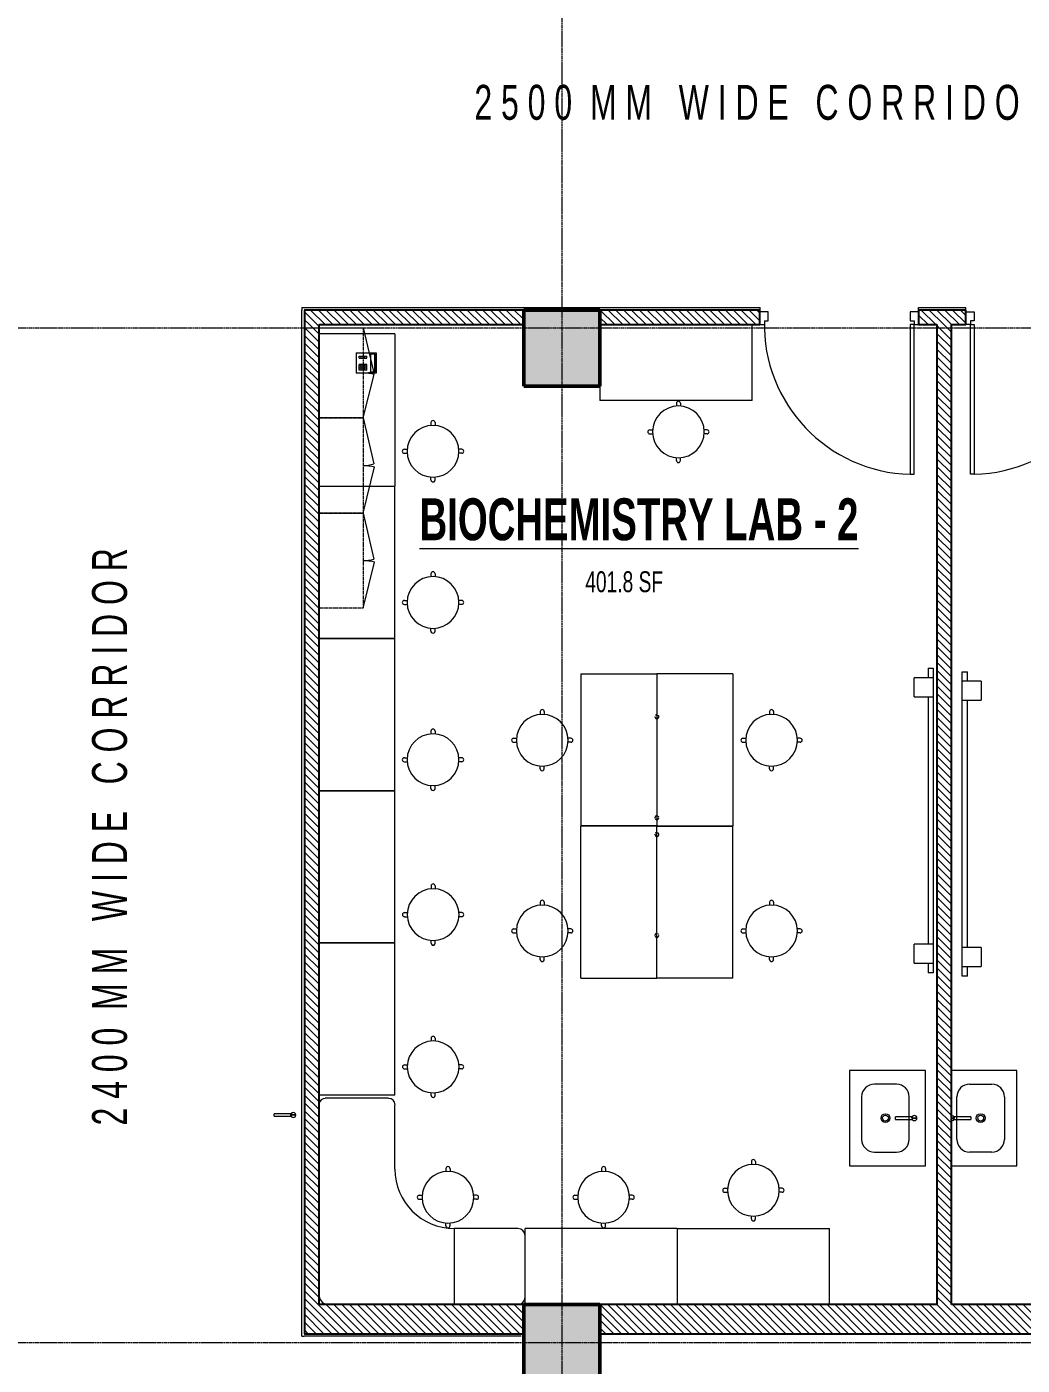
# Model space of a CAD drawing. Header units: millimetres. Extents: x -25222 to 91371, y -63339 to 20835.
# Drawn here: x 73517 to 81365, y -41567 to -31015 of the extents above; entities that cross this region are included whole.
import ezdxf

# ---------------------------------------------------------------- set-up
doc = ezdxf.new("R2010")
doc.units = ezdxf.units.MM
for name, pattern in [('Dash', [6.35, 3.175, -3.175]), ('Dash_2_', [6.35, 3.175, -3.175]), ('Grid Line', [22.225, 12.7, -3.175, 3.175, -3.175]), ('Steelcase Hidden Lines', [3, 2, -1])]:
    doc.linetypes.add(name, pattern=pattern)
for name, color, linetype, lineweight in [('A-AREA-IDEN', 2, 'Continuous', 9), ('A-DETL-GENF', 92, 'Continuous', 5), ('A-DOOR', 31, 'Continuous', 5), ('A-DOOR-FRAM', 31, 'Continuous', 5), ('A-WALL', 113, 'Continuous', 5), ('A-WALL-PATT', 111, 'Continuous', 25), ('E-COMM', 2, 'Continuous', 5), ('E-DATA', 2, 'Continuous', 5), ('G-ANNO-TEXT', 231, 'Continuous', 9), ('I-FURN', 30, 'Continuous', 5), ('P-SANR-FIXT', 6, 'Continuous', 5), ('Q-CASE', 31, 'Continuous', 5), ('Q-CASE-HDLN', 31, 'Dash_2_', 5), ('S-COLS', 52, 'Continuous', 5), ('S-GRID', 1, 'Continuous', 9)]:
    doc.layers.add(name, color=color, linetype=linetype, lineweight=lineweight)
doc.styles.add('Swis721 Cn BT_3', font='swissc.ttf', dxfattribs={"width": 0.8, "height": 165})
doc.styles.add('Swis721 Cn BT_4', font='swissc.ttf', dxfattribs={"width": 0.8, "height": 275})
doc.styles.add('Swis721 Cn BT_B', font='swisscb.ttf', dxfattribs={"width": 0.8, "height": 330})
pattern_1 = [(315, (14219.89, -54691.457), (30.869454, 30.869454), [])]

# ---------------------------------------------------------------- blocks, each defined once
blk = doc.blocks.new('Lab_Stool_981 - Lab_Stool_981-398102-4_ FOURTH FLOOR - GA PLAN')
at = {"layer": 'I-FURN', "color": 53, "lineweight": 9}
for p, q in [((-16, 226), (-16, 203)), ((16, 226), (16, 203)), ((-226, 16), (-203, 16)), ((226, 16), (203, 16)), ((-226, -16), (-203, -16)), ((226, -16), (203, -16)), ((-16, -226), (-16, -203)), ((16, -226), (16, -203))]:
    blk.add_line(p, q, dxfattribs=at)
for centre, radius, start, end in [((0, 226), 15.9, 0, 180), ((0, 0), 204, 0, 180), ((-226, 0), 15.9, 90, 270), ((226, 0), 15.9, 270, 90), ((0, 0), 204, 180, 0), ((0, -226), 15.9, 180, 360)]:
    blk.add_arc(centre, radius, start, end, dxfattribs=at)
blk = doc.blocks.new('TAPWARE_boiling-chilled_water_unit1 - HYTP-029-447482-4_ FOURTH FLOOR - GA PLAN')
at = {"layer": 'P-SANR-FIXT', "color": 53, "lineweight": 9}
for p, q in [((-10, -350), (10, -350)), ((0, -480), (0, -520)), ((0, -520), (0, -480))]:
    blk.add_line(p, q, dxfattribs=at)
for start, end in [(90, 270), (270, 90)]:
    blk.add_arc((0, -500), 20, start, end, dxfattribs=at)
for points in [[(-10, -350), (-10, -362), (-10, -385), (-10, -419), (-10, -453), (-10, -473), (-10, -483)], [(10, -483), (10, -473), (10, -453), (10, -419), (10, -385), (10, -362), (10, -350)], [(-10, -483), (-9, -482), (-8, -481), (-6, -481)], [(-4, -480), (-4, -480), (-3, -480), (-2, -480)], [(2, -480), (3, -480), (3, -480), (4, -480)], [(6, -481), (8, -481), (9, -482), (10, -483)]]:
    blk.add_open_spline(points, degree=3, dxfattribs=at)
blk = doc.blocks.new('Lab_Stool_981 - Lab_Stool_981-395555-4_ FOURTH FLOOR - GA PLAN')
at = {"layer": 'I-FURN', "color": 53, "lineweight": 9}
for p, q in [((-16, 226), (-16, 203)), ((16, 226), (16, 203)), ((-226, 16), (-203, 16)), ((226, 16), (203, 16)), ((-226, -16), (-203, -16)), ((226, -16), (203, -16)), ((-16, -226), (-16, -203)), ((16, -226), (16, -203))]:
    blk.add_line(p, q, dxfattribs=at)
for centre, radius, start, end in [((0, 226), 15.9, 0, 180), ((0, 0), 204, 360, 180), ((-226, 0), 15.9, 90, 270), ((0, 0), 204, 180, 360), ((226, 0), 15.9, 270, 90), ((0, -226), 15.9, 180, 360)]:
    blk.add_arc(centre, radius, start, end, dxfattribs=at)
blk = doc.blocks.new('BETACRYL BB R 5337 - 0-100 Classic White-1237994-4_ FOURTH FLOOR - GA PLAN')
at = {"layer": 'A-DETL-GENF', "color": 53, "lineweight": 9}
for p, q in [((167.5, 187.5), (-167.5, 187.5)), ((-267.5, 87.5), (-267.5, -87.5)), ((267.5, -87.5), (267.5, 87.5)), ((-167.5, -187.5), (167.5, -187.5))]:
    blk.add_line(p, q, dxfattribs=at)
for radius in [35, 23]:
    blk.add_circle((0, 0), radius, dxfattribs=at)
for centre, start, end in [((-167.5, 87.5), 90, 180), ((167.5, 87.5), 0, 90), ((-167.5, -87.5), 180, 270), ((167.5, -87.5), 270, 0)]:
    blk.add_arc(centre, 100, start, end, dxfattribs=at)
blk = doc.blocks.new('Steelcase Details - Worksurface - Airtouch - Universal System - Rectangular - 1200_600-1183984-4_ FOURTH FLOOR - GA PLAN')
at = {"layer": 'I-FURN', "color": 53, "lineweight": 9}
for p, q in [((25, -647), (25, -48)), ((1225, -48), (1225, -647)), ((25, -647), (1225, -647))]:
    blk.add_line(p, q, dxfattribs=at)
blk = doc.blocks.new('Steelcase Details - Worksurface - Airtouch - Universal System - Rectangular - 1200_600-1290546-4_ FOURTH FLOOR - GA PLAN')
at = {"layer": 'I-FURN', "color": 53, "lineweight": 9}
for p, q in [((25, 647), (1225, 647)), ((25, 647), (25, 48)), ((1225, 48), (1225, 647))]:
    blk.add_line(p, q, dxfattribs=at)
blk = doc.blocks.new('Steelcase Details - Worksurface - Airtouch - Universal System - Rectangular - 1200_600-V36-4_ FOURTH FLOOR - GA PLAN')
at = {"layer": 'I-FURN', "color": 53, "lineweight": 9}
for p, q in [((25, -647), (25, -48)), ((25, -48), (1225, -48)), ((1225, -48), (1225, -647)), ((25, -647), (1225, -647))]:
    blk.add_line(p, q, dxfattribs=at)
at = {"layer": 'I-FURN', "color": 53, "linetype": 'Steelcase Hidden Lines', "lineweight": 9}
for centre, radius, start in [((364, -48), 15.3, 0), ((1159, -48), 15.2, 360)]:
    blk.add_arc(centre, radius, start, 180, dxfattribs=at)
blk = doc.blocks.new('Steelcase Details - Worksurface - Airtouch - Universal System - Rectangular - 1200_600-V37-4_ FOURTH FLOOR - GA PLAN')
at = {"layer": 'I-FURN', "color": 53, "lineweight": 9}
for p, q in [((25, 647), (1225, 647)), ((25, 647), (25, 48)), ((1225, 48), (1225, 647)), ((25, 48), (1225, 48))]:
    blk.add_line(p, q, dxfattribs=at)
at = {"layer": 'I-FURN', "color": 53, "linetype": 'Steelcase Hidden Lines', "lineweight": 9}
for centre, radius, end in [((364, 48), 15.3, 360), ((1159, 48), 15.2, 0)]:
    blk.add_arc(centre, radius, 180, end, dxfattribs=at)
blk = doc.blocks.new('Steelcase Details - Worksurface - Airtouch - Universal System - Rectangular - 1200_600-V53-4_ FOURTH FLOOR - GA PLAN')
at = {"layer": 'I-FURN', "color": 53, "lineweight": 9}
for p, q in [((25, 647), (1225, 647)), ((25, 647), (25, 48)), ((1225, 533), (1225, 647))]:
    blk.add_line(p, q, dxfattribs=at)
blk = doc.blocks.new('TAPWARE_boiling-chilled_water_unit1 - HYTP-029-V55-4_ FOURTH FLOOR - GA PLAN')
at = {"layer": 'P-SANR-FIXT', "color": 53, "lineweight": 9}
for p, q in [((0, 503), (0, 480)), ((0, 480), (0, 503)), ((10, 350), (-10, 350))]:
    blk.add_line(p, q, dxfattribs=at)
for start, end in [(172.031, 270), (270, 7.969)]:
    blk.add_arc((0, 500), 20, start, end, dxfattribs=at)
for points in [[(-6, 481), (-8, 481), (-9, 482), (-10, 483)], [(-10, 483), (-10, 473), (-10, 453), (-10, 419), (-10, 385), (-10, 362), (-10, 350)], [(-2, 480), (-3, 480), (-3, 480), (-4, 480)], [(4, 480), (4, 480), (3, 480), (2, 480)], [(10, 483), (9, 482), (8, 481), (6, 481)], [(10, 350), (10, 362), (10, 385), (10, 419), (10, 453), (10, 473), (10, 483)]]:
    blk.add_open_spline(points, degree=3, dxfattribs=at)
blk = doc.blocks.new('BETACRYL BB R 5337 - 0-100 Classic White-V22-4_ FOURTH FLOOR - GA PLAN')
at = {"layer": 'A-DETL-GENF', "color": 53, "lineweight": 9}
for p, q in [((-167.5, 187.5), (167.5, 187.5)), ((-267.5, -87.5), (-267.5, 87.5)), ((267.5, 87.5), (267.5, -87.5)), ((167.5, -187.5), (-167.5, -187.5))]:
    blk.add_line(p, q, dxfattribs=at)
for radius in [35, 23]:
    blk.add_circle((0, 0), radius, dxfattribs=at)
for centre, start, end in [((-167.5, 87.5), 90, 180), ((167.5, 87.5), 360, 90), ((-167.5, -87.5), 180, 270), ((167.5, -87.5), 270, 360)]:
    blk.add_arc(centre, 100, start, end, dxfattribs=at)
blk = doc.blocks.new('data_smart_board - 2400x1200-383657-4_ FOURTH FLOOR - GA PLAN')
at = {"layer": 'E-DATA', "color": 10, "lineweight": 9}
for p, q in [((58730, -35907), (58770, -35907)), ((58730, -35907), (58730, -35982)), ((58770, -35907), (58770, -35982)), ((58730, -36132), (58730, -38082)), ((58770, -36132), (58770, -38082)), ((58730, -38232), (58730, -38307)), ((58770, -38232), (58770, -38307)), ((58770, -38307), (58730, -38307))]:
    blk.add_line(p, q, dxfattribs=at)
blk = doc.blocks.new('comm_ speaker face - 150x150x150-376691-4_ FOURTH FLOOR - GA PLAN')
at = {"layer": 'E-COMM', "color": 53, "lineweight": 9}
for p, q in [((58620, -36132), (58620, -35982)), ((58770, -35982), (58620, -35982)), ((58770, -35982), (58770, -36132)), ((58620, -36132), (58770, -36132))]:
    blk.add_line(p, q, dxfattribs=at)
blk = doc.blocks.new('Steelcase Details - Worksurface - Airtouch - Universal System - Rectangular - 1200_600-V66-4_ FOURTH FLOOR - GA PLAN')
at = {"layer": 'I-FURN', "color": 53, "lineweight": 9}
for p, q in [((25, -647), (25, -50)), ((1225, -50), (1225, -647)), ((25, -647), (1225, -647))]:
    blk.add_line(p, q, dxfattribs=at)
blk = doc.blocks.new('CUPBOARD_wall_mount_double_door_adj_shelves - FIJO-146 _waterproof_-3240684-4_ FOURTH FLOOR - GA PLAN')
at = {"layer": 'Q-CASE', "color": 53, "lineweight": 9}
for p, q in [((-310, -350), (33, -437)), ((400, -350), (57, -431))]:
    blk.add_line(p, q, dxfattribs=at)
for centre, radius, start, end in [((-312, -350), 355, 345.9033, 0), ((401, -336), 357, 182.3129, 195.5303)]:
    blk.add_arc(centre, radius, start, end, dxfattribs=at)
at = {"layer": 'Q-CASE-HDLN', "color": 53, "linetype": 'Dash', "lineweight": 9}
for p, q in [((-310, -350), (-310, 0)), ((-310, 0), (400, 0)), ((400, 0), (400, -350)), ((400, -350), (-310, -350))]:
    blk.add_line(p, q, dxfattribs=at)
blk = doc.blocks.new('CUPBOARD_wall_mount_double_door_adj_shelves - FIJO-146 _waterproof_-3240685-4_ FOURTH FLOOR - GA PLAN')
at = {"layer": 'Q-CASE', "color": 53, "lineweight": 9}
for p, q in [((-330, -350), (33, -439)), ((420, -350), (57, -434))]:
    blk.add_line(p, q, dxfattribs=at)
for centre, radius, start, end in [((-332, -350), 375, 346.2858, 0), ((421, -335), 377, 182.2245, 195.1068)]:
    blk.add_arc(centre, radius, start, end, dxfattribs=at)
at = {"layer": 'Q-CASE-HDLN', "color": 53, "linetype": 'Dash', "lineweight": 9}
for p, q in [((-330, -350), (-330, 0)), ((-330, 0), (420, 0)), ((420, 0), (420, -350)), ((420, -350), (-330, -350))]:
    blk.add_line(p, q, dxfattribs=at)
blk = doc.blocks.new('TELEPHONE_handset2 - ITNE-049-373772-4_ FOURTH FLOOR - GA PLAN')
at = {"layer": 'E-COMM', "color": 53, "lineweight": 9}
for p, q in [((-80, -80), (-80, 80)), ((80, 80), (-80, 80)), ((-55, 55), (-10, 55)), ((-55, -5), (-55, 55)), ((-55, 40), (-10, 40)), ((-55, 25), (-10, 25)), ((-55, 10), (-10, 10)), ((-40, -5), (-40, 55)), ((-25, -5), (-25, 55)), ((-10, -5), (-10, 55)), ((40, 55), (55, 55)), ((40, 55), (40, -5)), ((40, 40), (55, 40)), ((40, 25), (55, 25)), ((40, 10), (55, 10)), ((55, 55), (55, -5)), ((80, 80), (80, -80)), ((80, -80), (-80, -80)), ((-70, -33), (-70, -68)), ((70, -33), (-70, -33)), ((-70, -68), (70, -68)), ((-70, -68), (-70, -70)), ((70, -70), (-70, -70)), ((-55, -5), (-10, -5)), ((40, -5), (55, -5)), ((70, -68), (70, -33)), ((70, -68), (70, -70))]:
    blk.add_line(p, q, dxfattribs=at)
blk = doc.blocks.new('Steelcase Details - Worksurface - Series 5 - 90 Degree Equal - 23__ D x 64__ W-V67-4_ FOURTH FLOOR - GA PLAN')
at = {"layer": 'I-FURN', "color": 53, "lineweight": 9}
for p, q in [((2087, -967), (2087, -468)), ((1528, -1017), (2036, -1017)), ((1062, -1484), (462, -1484)), ((1062, -1986), (1062, -1484))]:
    blk.add_line(p, q, dxfattribs=at)
for centre, radius, start, end in [((538, -494), 76.2, 97.7581, 180), ((2036, -468), 50.8, 0, 81.1841), ((1528, -1484), 467, 90, 180), ((2036, -967), 50.8, 270, 360), ((519, -1986), 57.2, 180, 270), ((1004, -1986), 57.1, 270, 0)]:
    blk.add_arc(centre, radius, start, end, dxfattribs=at)
blk = doc.blocks.new('Steelcase Details - Worksurface - Airtouch - Universal System - Rectangular - 1200_600-V68-4_ FOURTH FLOOR - GA PLAN')
at = {"layer": 'I-FURN', "color": 53, "lineweight": 9}
for p, q in [((25, 647), (1225, 647)), ((25, 647), (25, 50)), ((1225, 50), (1225, 647))]:
    blk.add_line(p, q, dxfattribs=at)
blk = doc.blocks.new('MM-HOSPITAL A_B BLOCK 2022_05_19_Interiors_rvt-1-4_ FOURTH FLOOR - GA PLAN')
at = {"layer": 'A-WALL', "color": 10, "lineweight": 9}
for p, q in [((75685, -33229), (79298, -33229)), ((75685, -33229), (75685, -33249)), ((79298, -33249), (79298, -33229)), ((80548, -33229), (80921, -33229)), ((80548, -33249), (80548, -33229)), ((80921, -33249), (80921, -33229)), ((75685, -41339), (75685, -33249)), ((75707, -33249), (75705, -33249)), ((75705, -33249), (75705, -41319)), ((75685, -41339), (75705, -41339)), ((75705, -41319), (75707, -41319)), ((77415, -41339), (75705, -41339))]:
    blk.add_line(p, q, dxfattribs=at)
at = {"layer": 'I-FURN', "color": 53, "lineweight": 9}
for p, q in [((80603, -39244), (80003, -39244)), ((80003, -39244), (80003, -39994)), ((80603, -39994), (80603, -39244)), ((81323, -39244), (80807, -39244)), ((81323, -39994), (81323, -39244)), ((80003, -39994), (80603, -39994)), ((80807, -39994), (81323, -39994))]:
    blk.add_line(p, q, dxfattribs=at)
at = {"color": 53, "lineweight": 9}
for name, p, rotation in [('CUPBOARD_wall_mount_double_door_adj_shelves - FIJO-146 _waterproof_-3240684-4_ FOURTH FLOOR - GA PLAN', (75820, -33789), 89.99999999999947), ('Steelcase Details - Worksurface - Airtouch - Universal System - Rectangular - 1200_600-V68-4_ FOURTH FLOOR - GA PLAN', (75772, -33412), 269.9999999999996), ('Steelcase Details - Worksurface - Airtouch - Universal System - Rectangular - 1200_600-V53-4_ FOURTH FLOOR - GA PLAN', (79261, -33316), 180), ('TELEPHONE_handset2 - ITNE-049-373772-4_ FOURTH FLOOR - GA PLAN', (76193, -33667), 89.99999999999957), ('Lab_Stool_981 - Lab_Stool_981-395555-4_ FOURTH FLOOR - GA PLAN', (78655, -34209), 89.99999999999962), ('CUPBOARD_wall_mount_double_door_adj_shelves - FIJO-146 _waterproof_-3240685-4_ FOURTH FLOOR - GA PLAN', (75820, -34519), 89.99999999999947), ('Lab_Stool_981 - Lab_Stool_981-398102-4_ FOURTH FLOOR - GA PLAN', (76720, -34362), 270.0000000000005), ('Steelcase Details - Worksurface - Airtouch - Universal System - Rectangular - 1200_600-V66-4_ FOURTH FLOOR - GA PLAN', (75772, -35863), 90.00000000000053), ('CUPBOARD_wall_mount_double_door_adj_shelves - FIJO-146 _waterproof_-3240685-4_ FOURTH FLOOR - GA PLAN', (75820, -35269), 89.99999999999947), ('Lab_Stool_981 - Lab_Stool_981-398102-4_ FOURTH FLOOR - GA PLAN', (76720, -35554), 270.0000000000005), ('Steelcase Details - Worksurface - Airtouch - Universal System - Rectangular - 1200_600-V66-4_ FOURTH FLOOR - GA PLAN', (75772, -37063), 90.00000000000053), ('Steelcase Details - Worksurface - Airtouch - Universal System - Rectangular - 1200_600-V36-4_ FOURTH FLOOR - GA PLAN', (78533, -36091), 270.0000000000005), ('Steelcase Details - Worksurface - Airtouch - Universal System - Rectangular - 1200_600-V37-4_ FOURTH FLOOR - GA PLAN', (78437, -36091), 270.0000000000003), ('data_smart_board - 2400x1200-383657-4_ FOURTH FLOOR - GA PLAN', (139663, -74407), 180), ('comm_ speaker face - 150x150x150-376691-4_ FOURTH FLOOR - GA PLAN', (139663, -72307), 180), ('Lab_Stool_981 - Lab_Stool_981-398102-4_ FOURTH FLOOR - GA PLAN', (77581, -36640), 270.0000000000005), ('Lab_Stool_981 - Lab_Stool_981-395555-4_ FOURTH FLOOR - GA PLAN', (79389, -36640), 270.0000000000005), ('Lab_Stool_981 - Lab_Stool_981-398102-4_ FOURTH FLOOR - GA PLAN', (76720, -36794), 270.0000000000005), ('Steelcase Details - Worksurface - Airtouch - Universal System - Rectangular - 1200_600-V66-4_ FOURTH FLOOR - GA PLAN', (75772, -38263), 90.00000000000053), ('Steelcase Details - Worksurface - Airtouch - Universal System - Rectangular - 1200_600-V37-4_ FOURTH FLOOR - GA PLAN', (78533, -38542), 90.00000000000037), ('Steelcase Details - Worksurface - Airtouch - Universal System - Rectangular - 1200_600-V36-4_ FOURTH FLOOR - GA PLAN', (78437, -38542), 90.00000000000053), ('Lab_Stool_981 - Lab_Stool_981-398102-4_ FOURTH FLOOR - GA PLAN', (76721, -38015), 270.0000000000005), ('Lab_Stool_981 - Lab_Stool_981-395555-4_ FOURTH FLOOR - GA PLAN', (77581, -38143), 90.00000000000053), ('Lab_Stool_981 - Lab_Stool_981-398102-4_ FOURTH FLOOR - GA PLAN', (79389, -38143), 90.00000000000053), ('Steelcase Details - Worksurface - Airtouch - Universal System - Rectangular - 1200_600-V66-4_ FOURTH FLOOR - GA PLAN', (75772, -39463), 90.00000000000053), ('comm_ speaker face - 150x150x150-376691-4_ FOURTH FLOOR - GA PLAN', (139663, -74407), 180), ('Lab_Stool_981 - Lab_Stool_981-398102-4_ FOURTH FLOOR - GA PLAN', (76721, -39215), 270.0000000000005), ('BETACRYL BB R 5337 - 0-100 Classic White-1237994-4_ FOURTH FLOOR - GA PLAN', (80287, -39619), 270.0000000000005), ('BETACRYL BB R 5337 - 0-100 Classic White-V22-4_ FOURTH FLOOR - GA PLAN', (81038, -39619), 269.9999999999994), ('Steelcase Details - Worksurface - Series 5 - 90 Degree Equal - 23__ D x 64__ W-V67-4_ FOURTH FLOOR - GA PLAN', (75403, -41550), 89.99999999999962), ('TAPWARE_boiling-chilled_water_unit1 - HYTP-029-447482-4_ FOURTH FLOOR - GA PLAN', (75118, -39594), 89.99999999999946), ('TAPWARE_boiling-chilled_water_unit1 - HYTP-029-447482-4_ FOURTH FLOOR - GA PLAN', (80015, -39619), 89.99999999999982), ('TAPWARE_boiling-chilled_water_unit1 - HYTP-029-V55-4_ FOURTH FLOOR - GA PLAN', (81310, -39619), 90.00000000000007), ('Lab_Stool_981 - Lab_Stool_981-398102-4_ FOURTH FLOOR - GA PLAN', (79246, -40188), 270.0000000000005), ('Lab_Stool_981 - Lab_Stool_981-398102-4_ FOURTH FLOOR - GA PLAN', (76838, -40243), 270.0000000000005), ('Lab_Stool_981 - Lab_Stool_981-398102-4_ FOURTH FLOOR - GA PLAN', (78065, -40243), 270.0000000000005), ('Steelcase Details - Worksurface - Airtouch - Universal System - Rectangular - 1200_600-1183984-4_ FOURTH FLOOR - GA PLAN', (78671, -41137), 180)]:
    blk.add_blockref(name, p, dxfattribs=dict(at, rotation=rotation))
for name, p in [('data_smart_board - 2400x1200-383657-4_ FOURTH FLOOR - GA PLAN', (21893, -166)), ('comm_ speaker face - 150x150x150-376691-4_ FOURTH FLOOR - GA PLAN', (21893, -166)), ('comm_ speaker face - 150x150x150-376691-4_ FOURTH FLOOR - GA PLAN', (21893, -2266)), ('Steelcase Details - Worksurface - Airtouch - Universal System - Rectangular - 1200_600-1290546-4_ FOURTH FLOOR - GA PLAN', (78620, -41137))]:
    blk.add_blockref(name, p, dxfattribs=at)
blk = doc.blocks.new('M_Concrete-Rectangular-Column - 600 x 600-V1-4_ FOURTH FLOOR - GA PLAN')
at = {"layer": 'S-COLS'}
blk.add_hatch(color=55, dxfattribs=at).paths.add_polyline_path([(300, 300), (-300, 300), (-300, -300), (300, -300)], flags=0)
at = {"layer": 'S-COLS', "color": 250, "lineweight": 50}
for p, q in [((300, 300), (-300, 300)), ((-300, 300), (-300, -300)), ((300, -300), (300, 300)), ((-300, -300), (300, -300))]:
    blk.add_line(p, q, dxfattribs=at)
blk = doc.blocks.new('DC_SglFl-W-Int - D 1_25-12383855-4_ FOURTH FLOOR - GA PLAN')
at = {"layer": 'A-DOOR'}
for p, q in [((560, -57.5), (560, -1237.5)), ((590, -57.5), (560, -57.5)), ((590, -1237.5), (590, -57.5)), ((560, -1237.5), (590, -1237.5))]:
    blk.add_line(p, q, dxfattribs=at)
blk.add_arc((590, -57.5), 1180.4, 178.54364, 268.54364, dxfattribs=at)
at = {"layer": 'A-DOOR-FRAM'}
for p, q in [((-625, 42.5), (-625, -57.5)), ((-560, 42.5), (-625, 42.5)), ((-560, -27.5), (-560, 42.5)), ((560, 42.5), (560, -27.5)), ((625, 42.5), (560, 42.5)), ((625, -57.5), (625, 42.5)), ((-625, -57.5), (-590, -57.5)), ((-590, -27.5), (-560, -27.5)), ((-590, -27.5), (-590, -57.5)), ((560, -27.5), (590, -27.5)), ((590, -27.5), (590, -57.5)), ((590, -57.5), (625, -57.5))]:
    blk.add_line(p, q, dxfattribs=at)
blk = doc.blocks.new('DC_SglFl-W-Int - D 1_25-12383854-4_ FOURTH FLOOR - GA PLAN')
at = {"layer": 'A-DOOR'}
for p, q in [((560, 57.5), (560, 1237.5)), ((560, 1237.5), (590, 1237.5)), ((590, 1237.5), (590, 57.5)), ((590, 57.5), (560, 57.5))]:
    blk.add_line(p, q, dxfattribs=at)
blk.add_arc((590, 57.5), 1180.4, 91.45636, 181.45636, dxfattribs=at)
at = {"layer": 'A-DOOR-FRAM'}
for p, q in [((-625, -42.5), (-625, 57.5)), ((-625, 57.5), (-590, 57.5)), ((-590, 27.5), (-590, 57.5)), ((-590, 27.5), (-560, 27.5)), ((-560, 27.5), (-560, -42.5)), ((560, 27.5), (590, 27.5)), ((560, -42.5), (560, 27.5)), ((590, 57.5), (625, 57.5)), ((590, 27.5), (590, 57.5)), ((625, 57.5), (625, -42.5)), ((-560, -42.5), (-625, -42.5)), ((625, -42.5), (560, -42.5))]:
    blk.add_line(p, q, dxfattribs=at)

msp = doc.modelspace()

# ---------------------------------------------------------------- hatches: boundary and pattern name
at = {"layer": 'A-WALL-PATT', "lineweight": 5}
h = msp.add_hatch(dxfattribs=at)
h.set_pattern_fill('FP_1', color=9, style=0, pattern_type=2)
h.set_pattern_definition(pattern_1)
h.paths.add_polyline_path([(83279.5, -33363.7), (85620.1, -33363.7), (85620.1, -33248.7), (82171.3, -33248.7), (82171.3, -33363.7), (82840.3, -33363.7)], flags=0)
h.paths.add_polyline_path([(79235.1, -33363.7), (79297.6, -33363.7), (79297.6, -33248.7), (78035.1, -33248.7), (78035.1, -33363.7), (79084.8, -33363.7)], flags=0)
h.paths.add_polyline_path([(80692.3, -33363.7), (80921.3, -33363.7), (80921.3, -33248.7), (80547.6, -33248.7), (80547.6, -33363.7)], flags=0)
h.paths.add_polyline_path([(75820.1, -33363.7), (77435.1, -33363.7), (77435.1, -33248.7), (75707.1, -33248.7), (75707.1, -33363.7)], flags=0)
h = msp.add_hatch(dxfattribs=at)
h.set_pattern_fill('FP_1', color=9, style=0, pattern_type=2)
h.set_pattern_definition(pattern_1)
h.paths.add_polyline_path([(75816.6, -41088.7), (75822.1, -41088.7), (75822.1, -33363.7), (75707.1, -33363.7), (75707.1, -41088.7)], flags=0)
h = msp.add_hatch(dxfattribs=at)
h.set_pattern_fill('FP_1', color=9, style=0, pattern_type=2)
h.set_pattern_definition(pattern_1)
h.paths.add_polyline_path([(80807.3, -41088.7), (80807.3, -33363.7), (80692.3, -33363.7), (80692.3, -41088.7)], flags=0)
h = msp.add_hatch(dxfattribs=at)
h.set_pattern_fill('FP_1', color=9, style=0, pattern_type=2)
h.set_pattern_definition(pattern_1)
h.paths.add_polyline_path([(75707.1, -41318.7), (77435.1, -41318.7), (77435.1, -41088.7), (75707.1, -41088.7)], flags=0)
h.paths.add_polyline_path([(84505, -41318.7), (85135.1, -41318.7), (85135.1, -41088.7), (78035.1, -41088.7), (78035.1, -41318.7), (84275, -41318.7)], flags=0)

# ---------------------------------------------------------------- linework, layer by layer
at = {"layer": 'A-WALL', "lineweight": 25}
for p, q in [((77435.1, -33248.7), (75707.1, -33248.7)), ((75707.1, -33248.7), (75707.1, -41318.7)), ((79297.6, -33248.7), (78035.1, -33248.7)), ((79297.6, -33363.7), (79297.6, -33248.7)), ((80921.3, -33248.7), (80547.6, -33248.7)), ((80547.6, -33248.7), (80547.6, -33363.7)), ((80921.3, -33363.7), (80921.3, -33248.7)), ((75822.1, -33363.7), (77435.1, -33363.7)), ((75822.1, -41088.7), (75822.1, -33363.7)), ((78035.1, -33363.7), (79297.6, -33363.7)), ((80547.6, -33363.7), (80692.3, -33363.7)), ((80692.3, -33363.7), (80692.3, -41088.7)), ((80807.3, -33363.7), (80921.3, -33363.7)), ((80807.3, -41088.7), (80807.3, -33363.7)), ((77435.1, -41088.7), (75822.1, -41088.7)), ((80692.3, -41088.7), (78035.1, -41088.7)), ((85135.1, -41088.7), (80807.3, -41088.7)), ((75707.1, -41318.7), (77435.1, -41318.7)), ((78035.1, -41318.7), (84275, -41318.7))]:
    msp.add_line(p, q, dxfattribs=at)
at = {"layer": 'S-GRID', "linetype": 'Grid Line'}
for p, q in [((77735.1, 20089.7), (77735.1, -62440.6)), ((-24562.2, -33388.7), (90711.2, -33388.7)), ((-24562.2, -41388.7), (90711.2, -41388.7))]:
    msp.add_line(p, q, dxfattribs=at)

# ---------------------------------------------------------------- block references
at = {"lineweight": 5}
msp.add_blockref('MM-HOSPITAL A_B BLOCK 2022_05_19_Interiors_rvt-1-4_ FOURTH FLOOR - GA PLAN', (0, 0), dxfattribs=at)
at = {"layer": 'A-DOOR'}
msp.add_blockref('DC_SglFl-W-Int - D 1_25-12383855-4_ FOURTH FLOOR - GA PLAN', (79922.6, -33306.2), dxfattribs=at)
at = {"layer": 'A-DOOR', "rotation": 180}
msp.add_blockref('DC_SglFl-W-Int - D 1_25-12383854-4_ FOURTH FLOOR - GA PLAN', (81546.3, -33306.2), dxfattribs=at)
at = {"layer": 'S-COLS'}
for p in [(77735.1, -33548.7), (77735.1, -41388.7)]:
    msp.add_blockref('M_Concrete-Rectangular-Column - 600 x 600-V1-4_ FOURTH FLOOR - GA PLAN', p, dxfattribs=at)

# ---------------------------------------------------------------- texts
at = {"layer": 'A-AREA-IDEN', "attachment_point": 1}
for s, insert, char_height, width, style in [('\\LBIOCHEMISTRY LAB - 2', (76613.6, -34733.3), 330, 4014.21, 'Swis721 Cn BT_B'), ('401.8 SF', (77920.4, -35308), 165, 698.43, 'Swis721 Cn BT_3')]:
    msp.add_mtext(s, dxfattribs=dict(at, insert=insert, char_height=char_height, width=width, style=style))
at = {"layer": 'G-ANNO-TEXT', "color": 7, "insert": (77046, -31473.5), "char_height": 275, "width": 5650.935, "attachment_point": 1, "style": 'Swis721 Cn BT_4'}
msp.add_mtext('2 5 0 0  M M   W I D E   C O R R I D O R ', dxfattribs=at)
at = {"layer": 'G-ANNO-TEXT', "color": 7, "insert": (74032.2, -39677.3), "char_height": 275, "width": 5650.935, "attachment_point": 1, "rotation": 90, "style": 'Swis721 Cn BT_4'}
msp.add_mtext('2 4 0 0  M M   W I D E   C O R R I D O R ', dxfattribs=at)

doc.saveas('drawing.dxf')
